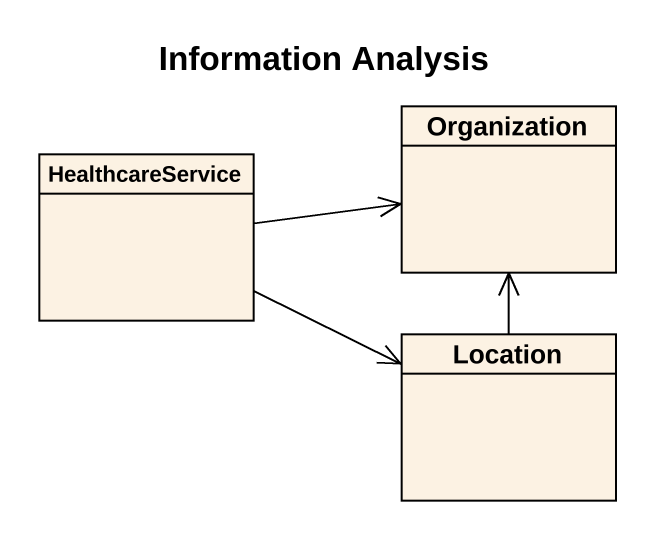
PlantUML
@startuml
title Information Analysis
hide circle
hide empty members
class Organization
class HealthcareService
class Location
HealthcareService -right-> Organization
HealthcareService -right-> Location
Location -up-> Organization
@enduml
